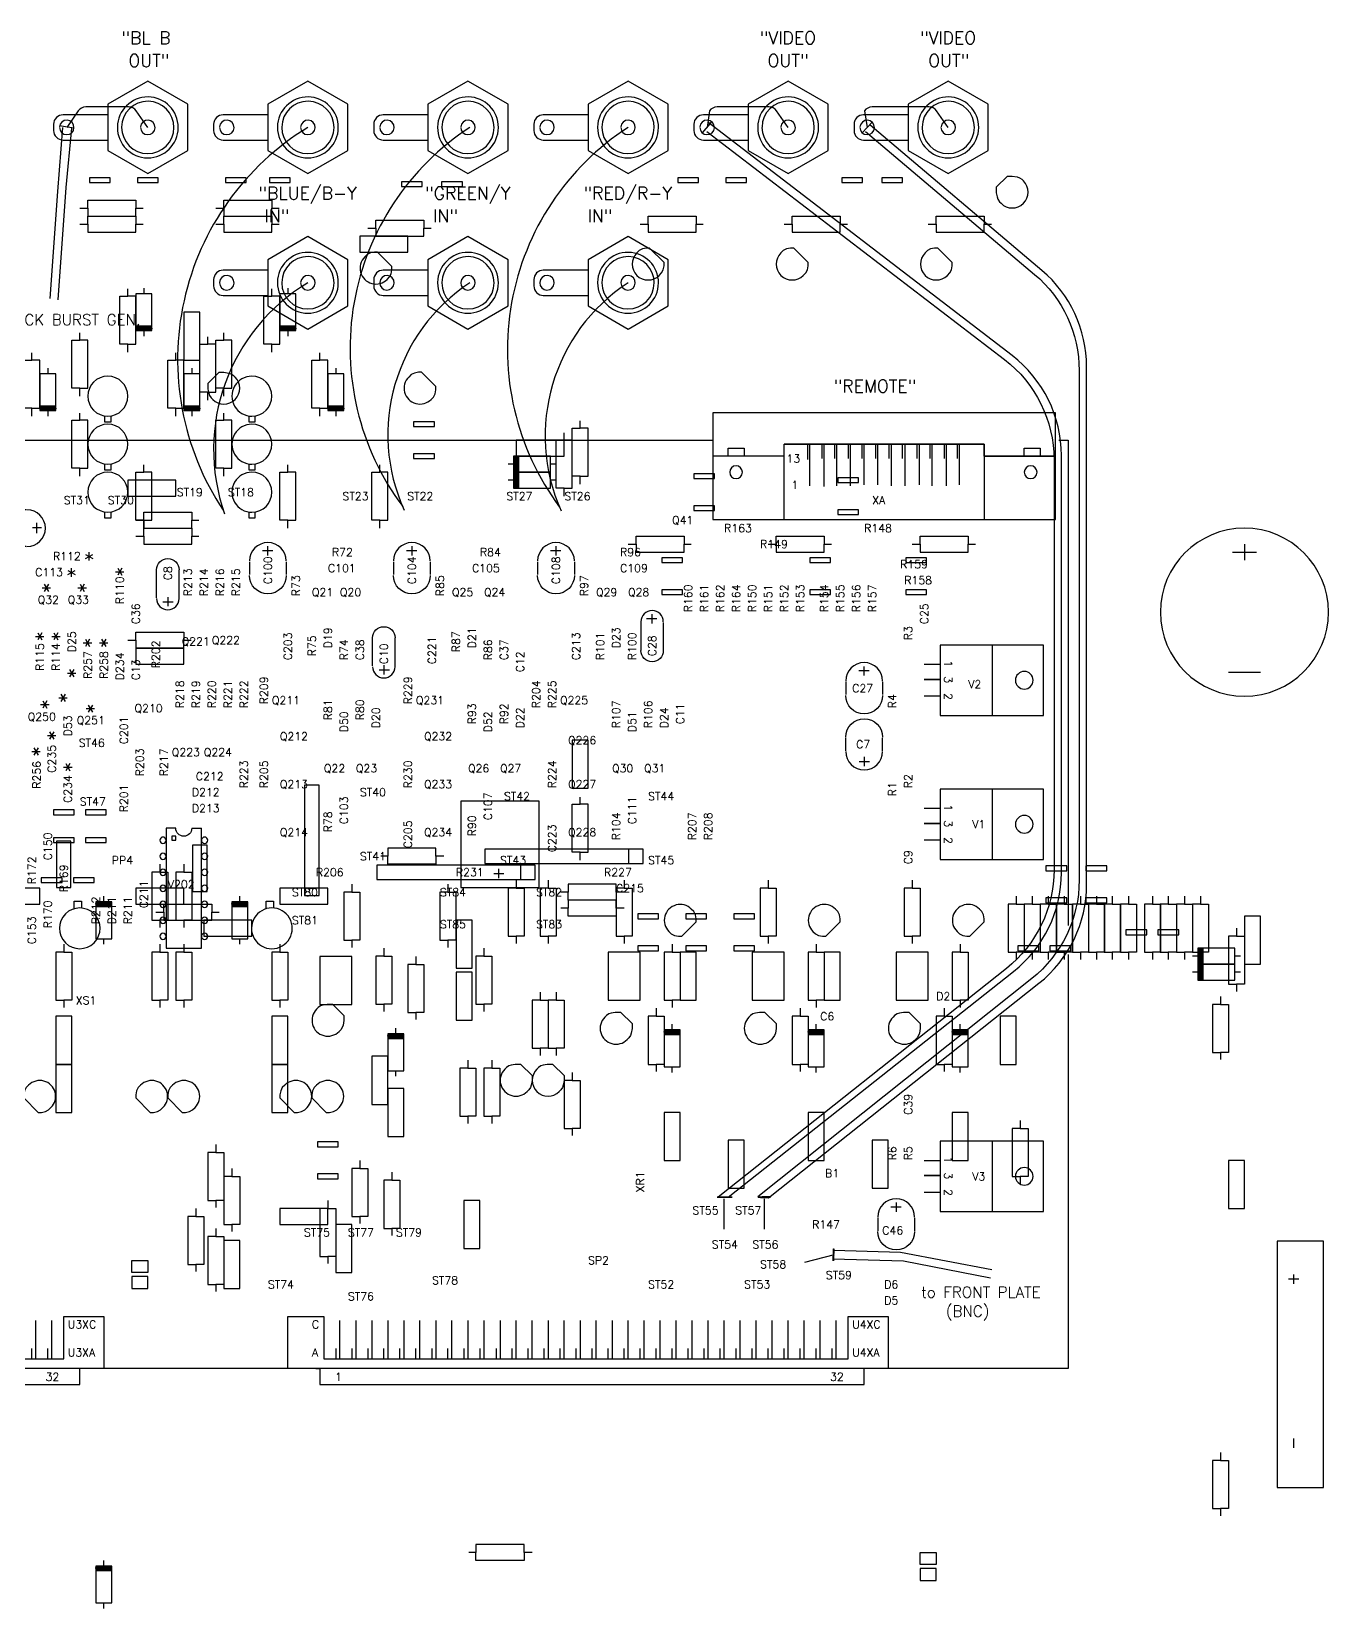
# Model space of a CAD drawing. Extents: x -10 to 443, y -28 to 224.
# Drawn here: x 237.7 to 443.4, y -27.1 to 223.2 of the extents above; entities that cross this region are included whole.
import ezdxf
from ezdxf.enums import TextEntityAlignment as Align

# ---------------------------------------------------------------- set-up
doc = ezdxf.new("R2010")
doc.units = 0
doc.header["$LTSCALE"] = 25
doc.layers.get('0').update_dxf_attribs({"linetype": 'CONTINUOUS'})
for name, color, linetype in [('BOARD-OUTLINE', 13, 'CONTINUOUS'), ('COMPONENT', 13, 'CONTINUOUS'), ('COMPONENT-NAVN', 7, 'CONTINUOUS'), ('KOMPONENT', 13, 'CONTINUOUS'), ('LODESPYD', 10, 'CONTINUOUS'), ('LODESPYD-NAVN', 1, 'CONTINUOUS'), ('PLUS-TEGN', 1, 'CONTINUOUS'), ('WIRING', 12, 'CONTINUOUS')]:
    doc.layers.add(name, color=color, linetype=linetype)
doc.layers.get('0').off()
doc.styles.get("Standard").update_dxf_attribs({"font": 'simplex'})

# ---------------------------------------------------------------- blocks, each defined once
blk = doc.blocks.new('3210')
at = {"layer": 'COMPONENT', "color": 0}
for points in [[(2.005, 2.495), (2.005, 2.005)], [(2.545, 2.495), (2.005, 2.495)], [(2.545, 2.005), (2.545, 2.495)], [(2.005, 2.005), (2.545, 2.005)]]:
    blk.add_lwpolyline(points, dxfattribs=at)
at = {"layer": 'PLUS-TEGN', "color": 0}
blk.add_text('+', height=0.075, dxfattribs=at).set_placement((2.05, 2.225))
blk = doc.blocks.new('1214')
at = {"layer": 'COMPONENT', "color": 0}
for points in [[(0.0548, 0.1148, 1), (0.0548, -0.1152)], [(0.1448, 0.1148, -1), (0.1448, -0.1152)]]:
    blk.add_lwpolyline(points, format="xyb", dxfattribs=at)
for points in [[(0.0598, 0.1148), (0.1398, 0.1148)], [(0.0598, -0.1152), (0.1398, -0.1152)]]:
    blk.add_lwpolyline(points, dxfattribs=at)
at = {"layer": 'PLUS-TEGN', "color": 0}
blk.add_text('+', height=0.075, dxfattribs=at).set_placement((-0.0496, -0.0336))
blk = doc.blocks.new('617')
at = {"layer": 'COMPONENT', "color": 0}
for points in [[(2, 2.1), (2, 2)], [(2.3, 2.1), (2, 2.1)], [(2.3, 2), (2.3, 2.1)], [(2, 2), (2.3, 2)]]:
    blk.add_lwpolyline(points, dxfattribs=at)
blk = doc.blocks.new('2458')
at = {"layer": 'COMPONENT', "color": 0}
for points in [[(2, 2.1), (2, 2)], [(2.3, 2.1), (2, 2.1)], [(2.3, 2), (2.3, 2.1)], [(2, 2), (2.3, 2)]]:
    blk.add_lwpolyline(points, dxfattribs=at)
blk = doc.blocks.new('3433')
at = {"layer": 'COMPONENT', "color": 0}
for points in [[(2, 2.2), (2, 2)], [(2.3, 2.2), (2, 2.2)], [(2.3, 2), (2.3, 2.2)], [(2, 2), (2.3, 2)]]:
    blk.add_lwpolyline(points, dxfattribs=at)
blk = doc.blocks.new('2712')
at = {"layer": 'COMPONENT', "color": 0}
for points in [[(2.005, 2.095), (2.005, 2.005)], [(2.295, 2.095), (2.005, 2.095)], [(2.295, 2.005), (2.295, 2.095)], [(2.005, 2.005), (2.295, 2.005)]]:
    blk.add_lwpolyline(points, dxfattribs=at)
blk = doc.blocks.new('3049')
at = {"layer": 'COMPONENT', "color": 0}
for points in [[(2.1, 2.05), (2.1, 2.1)], [(2.1, 2.1), (2.4, 2.1)], [(2.4, 2.1), (2.4, 2.05)], [(2.05, 2.05), (2.1, 2.05)], [(2.1, 2.05), (2.1, 2)], [(2.1, 2), (2.4, 2)], [(2.4, 2.05), (2.445, 2.05)], [(2.4, 2), (2.4, 2.05)]]:
    blk.add_lwpolyline(points, dxfattribs=at)
blk = doc.blocks.new('3105')
at = {"layer": 'COMPONENT', "color": 0}
for points in [[(2, 2.1), (2.075, 2.1)], [(2, 2), (2, 2.1)], [(2.075, 2.1), (2.075, 2)], [(2.1, 2.1), (2.1, 2)], [(2.175, 2.1), (2.1, 2.1)], [(2.175, 2), (2.175, 2.1)], [(2.075, 2), (2, 2)], [(2.1, 2), (2.175, 2)]]:
    blk.add_lwpolyline(points, dxfattribs=at)
blk = doc.blocks.new('3553')
at = {"layer": 'LODESPYD', "color": 0}
for points in [[(2.01, 2.09), (2.01, 2.06)], [(2.14, 2.09), (2.01, 2.09)], [(2.14, 2.06), (2.14, 2.09)], [(2.01, 2.06), (2.14, 2.06)]]:
    blk.add_lwpolyline(points, dxfattribs=at)
blk = doc.blocks.new('3936')
at = {"layer": 'COMPONENT', "color": 0}
for points in [[(2.005, 2.095), (2.005, 2.005)], [(2.695, 2.095), (2.005, 2.095)], [(2.695, 2.005), (2.695, 2.095)], [(2.005, 2.005), (2.695, 2.005)]]:
    blk.add_lwpolyline(points, dxfattribs=at)
at = {"layer": 'LODESPYD-NAVN', "color": 0}
blk.add_text('1', height=0.05, dxfattribs=at).set_placement((2.025, 2.025))
blk = doc.blocks.new('658')
at = {"layer": 'COMPONENT', "color": 0}
for points in [[(-0.104, -0.189), (-0.104, 0.136)], [(-0.104, 0.136), (0.121, 0.136)], [(-0.104, -0.189), (-0.104, 0.136)], [(0.121, 0.136), (0.121, -0.129)], [(0.221, -0.124), (0.221, 0.111)], [(0.321, 0.111), (0.321, -0.124)], [(0.421, 0.111), (0.421, -0.129)], [(0.521, 0.111), (0.521, -0.124)], [(0.621, 0.111), (0.621, -0.124)], [(0.721, -0.124), (0.721, 0.111)], [(0.821, 0.111), (0.821, -0.124)], [(0.921, -0.129), (0.921, 0.111)], [(1.021, 0.111), (1.021, -0.129)], [(1.121, -0.129), (1.121, 0.111)], [(1.221, 0.111), (1.221, -0.129)], [(1.321, -0.124), (1.321, 0.111)], [(1.421, -0.124), (1.421, 0.111)], [(1.521, 0.111), (1.521, -0.129)], [(1.621, -0.124), (1.621, 0.111)], [(1.721, 0.111), (1.721, -0.124)], [(1.821, -0.124), (1.821, 0.111)], [(1.921, 0.111), (1.921, -0.124)], [(2.021, -0.129), (2.021, 0.111)], [(2.121, -0.124), (2.121, 0.111)], [(2.221, -0.124), (2.221, 0.111)], [(2.321, -0.129), (2.321, 0.111)], [(2.421, -0.129), (2.421, 0.111)], [(2.521, -0.129), (2.521, 0.111)], [(2.621, -0.124), (2.621, 0.111)], [(2.721, -0.129), (2.721, 0.111)], [(2.821, -0.124), (2.821, 0.111)], [(2.921, -0.129), (2.921, 0.111)], [(3.021, -0.124), (3.021, 0.111)], [(3.121, -0.124), (3.121, 0.111)], [(3.221, -0.129), (3.221, 0.111)], [(3.321, -0.129), (3.321, 0.111)], [(3.396, 0.136), (3.646, 0.136)], [(3.396, -0.129), (3.396, 0.136)], [(3.646, 0.136), (3.646, -0.189)], [(0.196, -0.064), (0.196, -0.129)], [(0.296, -0.064), (0.296, -0.124)], [(0.396, -0.064), (0.396, -0.124)], [(0.496, -0.124), (0.496, -0.064)], [(0.596, -0.124), (0.596, -0.064)], [(0.696, -0.129), (0.696, -0.064)], [(0.796, -0.064), (0.796, -0.124)], [(0.896, -0.129), (0.896, -0.064)], [(0.996, -0.064), (0.996, -0.129)], [(1.096, -0.129), (1.096, -0.064)], [(1.196, -0.064), (1.196, -0.129)], [(1.296, -0.129), (1.296, -0.064)], [(1.396, -0.124), (1.396, -0.064)], [(1.496, -0.129), (1.496, -0.064)], [(1.596, -0.124), (1.596, -0.064)], [(1.696, -0.129), (1.696, -0.064)], [(1.796, -0.124), (1.796, -0.064)], [(1.896, -0.124), (1.896, -0.064)], [(1.996, -0.129), (1.996, -0.064)], [(2.096, -0.124), (2.096, -0.064)], [(2.196, -0.124), (2.196, -0.064)], [(2.296, -0.129), (2.296, -0.064)], [(2.396, -0.129), (2.396, -0.064)], [(2.496, -0.129), (2.496, -0.064)], [(2.596, -0.129), (2.596, -0.064)], [(2.696, -0.129), (2.696, -0.064)], [(2.796, -0.124), (2.796, -0.064)], [(2.896, -0.129), (2.896, -0.064)], [(2.996, -0.124), (2.996, -0.064)], [(3.096, -0.124), (3.096, -0.064)], [(3.196, -0.129), (3.196, -0.064)], [(3.296, -0.124), (3.296, -0.064)], [(3.646, -0.189), (-0.104, -0.189)], [(0.071, -0.189), (0.096, -0.189)], [(0.096, -0.189), (0.096, -0.289)], [(0.121, -0.129), (3.396, -0.129)], [(3.496, -0.289), (3.496, -0.189)], [(0.096, -0.289), (3.496, -0.289)]]:
    blk.add_lwpolyline(points, dxfattribs=at)
for s, p in [('C', (0.046, 0.061)), ('A', (0.046, -0.114))]:
    blk.add_text(s, height=0.05, dxfattribs=at).set_placement(p)
blk = doc.blocks.new('4122')
at = {"layer": 'COMPONENT', "color": 0}
for points in [[(0.0098, 0.0702, 1), (0.0098, -0.0698)], [(0.1898, 0.0702, -1), (0.1898, -0.0698)]]:
    blk.add_lwpolyline(points, format="xyb", dxfattribs=at)
for points in [[(0.0148, 0.0702), (0.1898, 0.0702)], [(0.0098, -0.0698), (0.1898, -0.0698)]]:
    blk.add_lwpolyline(points, dxfattribs=at)
at = {"layer": 'PLUS-TEGN', "color": 0}
blk.add_text('+', height=0.075, dxfattribs=at).set_placement((-0.0509, -0.034))
blk = doc.blocks.new('3376')
at = {"layer": 'COMPONENT', "color": 0}
for points in [[(2.005, 2.295), (2.005, 2.005)], [(3.545, 2.295), (2.005, 2.295)], [(3.545, 2.005), (3.545, 2.295)], [(2.005, 2.005), (3.545, 2.005)]]:
    blk.add_lwpolyline(points, dxfattribs=at)
at = {"layer": 'PLUS-TEGN', "color": 0}
for s, p in [('+', (2.2, 2.075)), ('-', (3.225, 2.075))]:
    blk.add_text(s, height=0.075, dxfattribs=at).set_placement(p)
blk = doc.blocks.new('1284')
at = {"layer": 'COMPONENT', "color": 0}
for points in [[(2.315, 2.1), (2.085, 2.1)], [(2.085, 2.1), (2.085, 2.05)], [(2.09, 2.1), (2.09, 2)], [(2.095, 2), (2.095, 2.1)], [(2.1, 2.1), (2.1, 2)], [(2.105, 2.1), (2.105, 2)], [(2.11, 2), (2.11, 2.1)], [(2.115, 2.1), (2.115, 2)], [(2.315, 2.05), (2.315, 2.1)], [(2.085, 2.05), (2.05, 2.05)], [(2.085, 2.05), (2.085, 2)], [(2.085, 2), (2.315, 2)], [(2.09, 2), (2.11, 2)], [(2.1, 2), (2.095, 2)], [(2.35, 2.05), (2.315, 2.05)], [(2.315, 2), (2.315, 2.05)]]:
    blk.add_lwpolyline(points, dxfattribs=at)
blk = doc.blocks.new('1473')
at = {"layer": 'COMPONENT', "color": 0}
for points in [[(2.265, 2.215, 1), (2.085, 2.035)], [(2.085, 2.035, 1), (2.265, 2.215, 1)]]:
    blk.add_lwpolyline(points, format="xyb", dxfattribs=at)
for points in [[(2.005, 2.09), (2.005, 2.135)], [(2.005, 2.135), (2.05, 2.135)], [(2.05, 2.09), (2.005, 2.09)]]:
    blk.add_lwpolyline(points, dxfattribs=at)
blk = doc.blocks.new('1381')
at = {"layer": 'COMPONENT', "color": 0}
for points in [[(2.07, 2.2), (2, 2.13)], [(2.07, 2.2), (2.1, 2.2)], [(2.1, 2.2), (2.13, 2.195)], [(2.13, 2.195), (2.145, 2.19)], [(2.145, 2.19), (2.16, 2.18)], [(2.16, 2.18), (2.17, 2.17)], [(2, 2.13), (2, 2.095)], [(2, 2.095), (2.005, 2.07)], [(2.005, 2.07), (2.01, 2.055)], [(2.01, 2.055), (2.02, 2.04)], [(2.02, 2.04), (2.03, 2.03)]]:
    blk.add_lwpolyline(points, dxfattribs=at)
blk.add_lwpolyline([(2.03, 2.03, 1), (2.17, 2.17)], format="xyb", dxfattribs=at)
blk = doc.blocks.new('1535')
at = {"layer": 'COMPONENT', "color": 0}
for points in [[(2.03, 2.17, 1), (2.17, 2.03)], [(2.045, 2.185), (2.03, 2.17, 1)]]:
    blk.add_lwpolyline(points, format="xyb", dxfattribs=at)
for points in [[(2.065, 2.195), (2.045, 2.185)], [(2.09, 2.2), (2.065, 2.195)], [(2.11, 2.2), (2.09, 2.2)], [(2.2, 2.11), (2.11, 2.2)], [(2.195, 2.065), (2.2, 2.09)], [(2.2, 2.09), (2.2, 2.11)], [(2.17, 2.03), (2.185, 2.045)], [(2.185, 2.045), (2.195, 2.065)]]:
    blk.add_lwpolyline(points, dxfattribs=at)
blk = doc.blocks.new('1609')
at = {"layer": 'COMPONENT', "color": 0}
for points in [[(2.3, 2.125, 1), (2.05, 2.125, 1)], [(2.05, 2.125, 1), (2.3, 2.125)]]:
    blk.add_lwpolyline(points, format="xyb", dxfattribs=at)
for points in [[(2.05, 2.145), (2.015, 2.145)], [(2.015, 2.145), (2.015, 2.105)], [(2.015, 2.105), (2.05, 2.105)]]:
    blk.add_lwpolyline(points, dxfattribs=at)
blk = doc.blocks.new('1674')
at = {"layer": 'COMPONENT', "color": 0}
for points in [[(2.005, 2.095), (2.005, 2.005)], [(2.995, 2.095), (2.005, 2.095)], [(2.095, 2.095), (2.095, 2.005)], [(2.995, 2.005), (2.995, 2.095)], [(2.005, 2.005), (2.995, 2.005)]]:
    blk.add_lwpolyline(points, dxfattribs=at)
blk = doc.blocks.new('3265')
at = {"layer": 'COMPONENT', "color": 0}
for points in [[(0.32, 0.745), (-0.12, 0.745)], [(-0.12, 0.745), (-0.12, 0.425)], [(0.32, 0.425), (0.32, 0.745)], [(-0.12, 0.425), (-0.12, 0.1)], [(-0.12, 0.425), (0.32, 0.425)], [(0.32, 0.1), (0.32, 0.425)], [(-0.12, 0.1), (0.32, 0.1)], [(0, 0.1), (0.095, 0.1)], [(0, 0), (0, 0.1)], [(0.095, 0.1), (0.2, 0.1)], [(0.095, 0), (0.095, 0.1)], [(0.095, 0.1), (0.095, 0)], [(0.2, 0.1), (0.2, 0)]]:
    blk.add_lwpolyline(points, dxfattribs=at)
for points in [[(0.1, 0.68, 1), (0.1, 0.57, 1)], [(0.1, 0.57, 1), (0.1, 0.68)]]:
    blk.add_lwpolyline(points, format="xyb", dxfattribs=at)
for s, p in [('1', (-0.025, 0.125)), ('3', (0.075, 0.125)), ('2', (0.18, 0.125))]:
    blk.add_text(s, height=0.05, dxfattribs=at).set_placement(p)
blk = doc.blocks.new('1752')
at = {"layer": 'COMPONENT', "color": 0}
for points in [[(0.02, 0.28, 1), (-0.02, 0.28, 1)], [(0.12, 0.28, 1), (0.08, 0.28, 1)], [(0.22, 0.28, 1), (0.18, 0.28, 1)], [(0.32, 0.28, 1), (0.28, 0.28, 1)], [(0.42, 0.28, 1), (0.38, 0.28, 1)], [(0.52, 0.28, 1), (0.48, 0.28, 1)], [(0.62, 0.28, 1), (0.58, 0.28, 1)], [(-0.075, 0.2, -1), (-0.075, 0.1)], [(-0.02, 0.28, 1), (0.02, 0.28)], [(0.08, 0.28, 1), (0.12, 0.28)], [(0.18, 0.28, 1), (0.22, 0.28)], [(0.28, 0.28, 1), (0.32, 0.28)], [(0.38, 0.28, 1), (0.42, 0.28)], [(0.48, 0.28, 1), (0.52, 0.28)], [(0.58, 0.28, 1), (0.62, 0.28)], [(0.02, 0.02, 1), (-0.02, 0.02)], [(-0.02, 0.02, 1), (0.02, 0.02, 1)], [(0.12, 0.02, 1), (0.08, 0.02)], [(0.08, 0.02, 1), (0.12, 0.02, 1)], [(0.22, 0.02, 1), (0.18, 0.02)], [(0.18, 0.02, 1), (0.22, 0.02, 1)], [(0.32, 0.02, 1), (0.28, 0.02)], [(0.28, 0.02, 1), (0.32, 0.02, 1)], [(0.42, 0.02, 1), (0.38, 0.02)], [(0.38, 0.02, 1), (0.42, 0.02, 1)], [(0.52, 0.02, 1), (0.48, 0.02)], [(0.48, 0.02, 1), (0.52, 0.02, 1)], [(0.62, 0.02, 1), (0.58, 0.02)], [(0.58, 0.02, 1), (0.62, 0.02, 1)]]:
    blk.add_lwpolyline(points, format="xyb", dxfattribs=at)
for points in [[(-0.075, 0.2), (-0.075, 0.26)], [(0.675, 0.26), (-0.075, 0.26)], [(0.675, 0.04), (0.675, 0.26)], [(-0.075, 0.1), (-0.075, 0.04)], [(0, 0.1), (-0.025, 0.1)], [(-0.025, 0.1), (-0.025, 0.075)], [(0, 0.075), (0, 0.1)], [(-0.075, 0.04), (0.675, 0.04)], [(-0.025, 0.075), (0, 0.075)]]:
    blk.add_lwpolyline(points, dxfattribs=at)
blk = doc.blocks.new('3474')
at = {"layer": 'COMPONENT', "color": 0}
for points in [[(2.6, 3.05, 1), (2.6, 2, 1)], [(2.6, 2, 1), (2.6, 3.05)]]:
    blk.add_lwpolyline(points, format="xyb", dxfattribs=at)
for points in [[(2.525, 2.9), (2.675, 2.9)], [(2.6, 2.95), (2.6, 2.85)], [(2.5, 2.15), (2.7, 2.15)]]:
    blk.add_lwpolyline(points, dxfattribs=at)
blk = doc.blocks.new('3591')
at = {"layer": 'COMPONENT', "color": 0}
for points in [[(1.995, 0.37), (-0.145, 0.37)], [(-0.145, 0.37), (-0.145, 0.1)], [(1.995, 0.1), (1.995, 0.37)], [(-0.145, 0.1), (-0.145, -0.295)], [(0.3, 0.1), (-0.145, 0.1)], [(-0.05, 0.1), (-0.05, 0.15)], [(-0.05, 0.15), (0.05, 0.15)], [(0.05, 0.15), (0.05, 0.1)], [(0.3, -0.295), (0.3, 0.175)], [(0.3, 0.175), (1.55, 0.175)], [(1.55, 0.175), (0.3, 0.175)], [(0.46, 0.175), (0.445, 0.175)], [(0.445, 0.175), (0.445, 0.08)], [(0.46, -0.085), (0.46, 0.175)], [(0.55, 0.175), (0.535, 0.175)], [(0.535, 0.175), (0.535, 0.085)], [(0.55, -0.09), (0.55, 0.175)], [(0.63, 0.175), (0.615, 0.175)], [(0.615, 0.175), (0.615, 0.085)], [(0.63, -0.085), (0.63, 0.175)], [(0.715, 0.175), (0.7, 0.175)], [(0.7, 0.175), (0.7, 0.085)], [(0.715, -0.085), (0.715, 0.175)], [(0.8, 0.175), (0.785, 0.175)], [(0.785, 0.175), (0.785, 0.085)], [(0.8, -0.08), (0.8, 0.175)], [(0.885, 0.175), (0.87, 0.175)], [(0.87, 0.175), (0.87, 0.085)], [(0.885, -0.08), (0.885, 0.175)], [(0.97, 0.175), (0.955, 0.175)], [(0.955, 0.175), (0.955, 0.085)], [(0.97, -0.085), (0.97, 0.175)], [(1.04, 0.085), (1.04, 0.175)], [(1.04, 0.175), (1.055, 0.175)], [(1.055, 0.175), (1.055, -0.085)], [(1.145, 0.175), (1.13, 0.175)], [(1.13, 0.175), (1.13, 0.085)], [(1.145, -0.08), (1.145, 0.175)], [(1.225, 0.175), (1.21, 0.175)], [(1.21, 0.175), (1.21, 0.085)], [(1.225, -0.085), (1.225, 0.175)], [(1.315, 0.175), (1.3, 0.175)], [(1.3, 0.175), (1.3, 0.085)], [(1.315, -0.085), (1.315, 0.175)], [(1.395, 0.175), (1.38, 0.175)], [(1.38, 0.175), (1.38, 0.085)], [(1.395, -0.08), (1.395, 0.175)], [(1.55, 0.175), (1.55, -0.295)], [(1.55, 0.1), (1.55, 0.175)], [(1.995, 0.1), (1.55, 0.1)], [(1.55, 0.1), (1.995, 0.1)], [(1.8, 0.1), (1.8, 0.15)], [(1.8, 0.15), (1.9, 0.15)], [(1.9, 0.15), (1.9, 0.1)], [(1.995, -0.295), (1.995, 0.1)], [(-0.145, -0.295), (0.3, -0.295)], [(0.295, -0.295), (1.55, -0.295)], [(1.55, -0.295), (1.995, -0.295)]]:
    blk.add_lwpolyline(points, dxfattribs=at)
for points in [[(0, 0.04, 1), (0, -0.04, 1)], [(0, -0.04, 1), (0, 0.04)], [(1.84, 0.04, 1), (1.84, -0.04, 1)], [(1.84, -0.04, 1), (1.84, 0.04)]]:
    blk.add_lwpolyline(points, format="xyb", dxfattribs=at)
for s, p in [('13', (0.315, 0.06)), ('1', (0.345, -0.105))]:
    blk.add_text(s, height=0.05, dxfattribs=at).set_placement(p)

msp = doc.modelspace()

# ---------------------------------------------------------------- linework, layer by layer
at = {"layer": 'BOARD-OUTLINE', "color": 0}
for points in [[(220.83, 158.32), (345.77, 158.32)], [(400.66, 158.32), (402.16, 158.32), (402.16, 81.3)], [(402.16, 76.68), (402.16, 11), (11, 11)]]:
    msp.add_lwpolyline(points, dxfattribs=at)
at = {"layer": 'KOMPONENT', "color": 0}
for p, q in [((256.11, 215.3), (249.76, 211.63)), ((262.46, 211.63), (256.11, 215.3)), ((281.51, 215.3), (275.16, 211.63)), ((287.86, 211.63), (281.51, 215.3)), ((306.91, 215.3), (300.56, 211.63)), ((313.26, 211.63), (306.91, 215.3)), ((332.31, 215.3), (325.96, 211.63)), ((338.66, 211.63), (332.31, 215.3)), ((357.71, 215.3), (351.36, 211.63)), ((364.06, 211.63), (357.71, 215.3)), ((383.11, 215.3), (376.76, 211.63)), ((389.46, 211.63), (383.11, 215.3)), ((249.76, 211.63), (249.76, 204.3)), ((262.46, 204.3), (262.46, 211.63)), ((275.16, 211.63), (275.16, 204.3)), ((287.86, 204.3), (287.86, 211.63)), ((300.56, 211.63), (300.56, 204.3)), ((313.26, 204.3), (313.26, 211.63)), ((325.96, 211.63), (325.96, 204.3)), ((338.66, 204.3), (338.66, 211.63)), ((351.36, 211.63), (351.36, 204.3)), ((364.06, 204.3), (364.06, 211.63)), ((376.76, 211.63), (376.76, 204.3)), ((389.46, 204.3), (389.46, 211.63)), ((249.76, 204.3), (256.11, 200.63)), ((256.11, 200.63), (262.46, 204.3)), ((275.16, 204.3), (281.51, 200.63)), ((281.51, 200.63), (287.86, 204.3)), ((300.56, 204.3), (306.91, 200.63)), ((306.91, 200.63), (313.26, 204.3)), ((325.96, 204.3), (332.31, 200.63)), ((332.31, 200.63), (338.66, 204.3)), ((351.36, 204.3), (357.71, 200.63)), ((357.71, 200.63), (364.06, 204.3)), ((376.76, 204.3), (383.11, 200.63)), ((383.11, 200.63), (389.46, 204.3)), ((281.51, 190.63), (275.16, 186.96)), ((287.86, 186.96), (281.51, 190.63)), ((306.91, 190.63), (300.56, 186.96)), ((313.26, 186.96), (306.91, 190.63)), ((332.31, 190.63), (325.96, 186.96)), ((338.66, 186.96), (332.31, 190.63)), ((275.16, 186.96), (275.16, 179.63)), ((287.86, 179.63), (287.86, 186.96)), ((300.56, 186.96), (300.56, 179.63)), ((313.26, 179.63), (313.26, 186.96)), ((325.96, 186.96), (325.96, 179.63)), ((338.66, 179.63), (338.66, 186.96)), ((275.16, 179.63), (281.51, 175.96)), ((281.51, 175.96), (287.86, 179.63)), ((300.56, 179.63), (306.91, 175.96)), ((306.91, 175.96), (313.26, 179.63)), ((325.96, 179.63), (332.31, 175.96)), ((332.31, 175.96), (338.66, 179.63))]:
    msp.add_line(p, q, dxfattribs=at)
for points in [[(249.76, 209.96), (242.66, 209.96, 0.414214), (241.16, 208.46), (241.16, 207.46, 0.414214), (242.66, 205.96)], [(275.16, 209.96), (268.06, 209.96, 0.414214), (266.56, 208.46), (266.56, 207.46, 0.414214), (268.06, 205.96)], [(300.56, 209.96), (293.46, 209.96, 0.414214), (291.96, 208.46), (291.96, 207.46, 0.414214), (293.46, 205.96)], [(325.96, 209.96), (318.86, 209.96, 0.414214), (317.36, 208.46), (317.36, 207.46, 0.414214), (318.86, 205.96)], [(351.36, 209.96), (344.26, 209.96, 0.414214), (342.76, 208.46), (342.76, 207.46, 0.414214), (344.26, 205.96)], [(376.76, 209.96), (369.66, 209.96, 0.414214), (368.16, 208.46), (368.16, 207.46, 0.414214), (369.66, 205.96)], [(275.16, 185.3), (268.06, 185.3, 0.414214), (266.56, 183.8), (266.56, 182.8, 0.414214), (268.06, 181.3)], [(300.56, 185.3), (293.46, 185.3, 0.414214), (291.96, 183.8), (291.96, 182.8, 0.414214), (293.46, 181.3)], [(325.96, 185.3), (318.86, 185.3, 0.414214), (317.36, 183.8), (317.36, 182.8, 0.414214), (318.86, 181.3)]]:
    msp.add_lwpolyline(points, format="xyb", dxfattribs=at)
for points in [[(242.66, 205.96), (249.76, 205.96)], [(268.06, 205.96), (275.16, 205.96)], [(293.46, 205.96), (300.56, 205.96)], [(318.86, 205.96), (325.96, 205.96)], [(344.26, 205.96), (351.36, 205.96)], [(369.66, 205.96), (376.76, 205.96)], [(268.06, 181.3), (275.16, 181.3)], [(293.46, 181.3), (300.56, 181.3)], [(318.86, 181.3), (325.96, 181.3)]]:
    msp.add_lwpolyline(points, dxfattribs=at)
at = {"layer": 'KOMPONENT', "color": 0, "linetype": 'CONTINUOUS'}
for centre, radius, start, end in [((256.11, 207.96), 4.83, 179.9676, 179.3131), ((281.51, 207.96), 4.83, 179.9676, 179.3131), ((306.91, 207.96), 4.83, 179.9676, 179.3131), ((332.31, 207.96), 4.83, 179.9676, 179.3131), ((357.71, 207.96), 4.83, 179.9676, 179.3131), ((383.11, 207.96), 4.83, 179.9676, 179.3131), ((256.11, 207.96), 4.15, 179.9631, 179.2009), ((281.51, 207.96), 4.15, 179.9631, 179.2009), ((306.91, 207.96), 4.15, 179.9631, 179.2009), ((332.31, 207.96), 4.15, 179.9631, 179.2009), ((357.71, 207.96), 4.15, 179.9631, 179.2009), ((383.11, 207.96), 4.15, 179.9631, 179.2009), ((243.25, 207.96), 1.15, 179.5879, 176.3615), ((256.11, 207.96), 1.15, 179.5879, 176.3615), ((268.64, 207.96), 1.15, 179.5879, 176.3615), ((281.51, 207.96), 1.15, 179.5879, 176.3615), ((294.05, 207.96), 1.15, 179.5879, 176.3615), ((306.91, 207.96), 1.15, 179.5879, 176.3615), ((319.45, 207.96), 1.15, 179.5879, 176.3615), ((332.31, 207.96), 1.15, 179.5879, 176.3615), ((344.85, 207.96), 1.15, 179.5879, 176.3615), ((357.71, 207.96), 1.15, 179.5879, 176.3615), ((370.25, 207.96), 1.15, 179.5879, 176.3615), ((383.11, 207.96), 1.15, 179.5879, 176.3615), ((281.51, 183.3), 4.83, 179.9676, 179.3131), ((306.91, 183.3), 4.83, 179.9676, 179.3131), ((332.31, 183.3), 4.83, 179.9676, 179.3131), ((281.51, 183.3), 4.15, 179.9631, 179.2009), ((306.91, 183.3), 4.15, 179.9631, 179.2009), ((332.31, 183.3), 4.15, 179.9631, 179.2009), ((268.64, 183.3), 1.15, 179.5879, 176.3615), ((281.51, 183.3), 1.15, 179.5879, 176.3615), ((294.05, 183.3), 1.15, 179.5879, 176.3615), ((306.91, 183.3), 1.15, 179.5879, 176.3615), ((319.45, 183.3), 1.15, 179.5879, 176.3615), ((332.31, 183.3), 1.15, 179.5879, 176.3615)]:
    msp.add_arc(centre, radius, start, end, dxfattribs=at)
at = {"layer": 'WIRING', "color": 0}
for points in [[(256.11, 207.96), (254.27, 210.58, 0.243753), (253.04, 211.21), (246.29, 211.21, 0.245503), (245.06, 210.57), (243.25, 207.96)], [(357.71, 207.96), (355.87, 210.58, 0.243753), (354.64, 211.21), (346.45, 211.21, 0.245503), (345.22, 210.57), (344.85, 207.96)], [(383.11, 207.96), (381.27, 210.58, 0.243753), (380.04, 211.21), (371.04, 211.21, 0.245503), (369.81, 210.57), (370.25, 207.96)], [(242.59, 207.94), (241.8, 197.8), (240.57, 180.79, -0.23828)], [(244, 207.82), (243.09, 198.41), (241.85, 180.6, -0.23701)], [(346.98, 38.17), (348.19, 38.17), (393.47, 73.99, 0.229277), (401.06, 89.67), (401.06, 155.88, 0.233101), (393.24, 171.75), (344.95, 208.82)], [(353.33, 38.11), (354.58, 38.08), (397.49, 72.12, 0.228889), (405.06, 87.79), (405.06, 169.99, 0.220547), (397.98, 185.26), (370.72, 208.34)], [(344.81, 207.31), (392.05, 171.11, -0.233338), (399.89, 155.23), (399.89, 90.14, -0.228767), (392.33, 74.48), (346.61, 38.17), (347.45, 38.17)], [(370, 207.33), (396.81, 184.64, -0.220538), (403.88, 169.37), (403.88, 88.5, -0.228304), (396.35, 72.86), (352.88, 38.21), (353.56, 38.19)], [(364.8, 28.39), (376.01, 28.07), (389.83, 25.37, -0.111821)], [(364.98, 29.79), (375.52, 29.44), (390.05, 26.71, -0.110954)]]:
    msp.add_lwpolyline(points, format="xyb", dxfattribs=at)
for points in [[(244.37, 207.85), (242.11, 208.23)], [(344.11, 207.09), (345.58, 208.84)], [(371.02, 208.81), (369.47, 207.11)], [(246.22, 140.2), (247.37, 139.54)], [(246.22, 139.54), (247.37, 140.2)], [(246.8, 139.2), (246.8, 140.54)], [(243.41, 137.65), (244.56, 136.99)], [(243.41, 136.99), (244.56, 137.65)], [(243.98, 136.65), (243.98, 137.99)], [(251.33, 138.03), (252, 136.88)], [(252, 138.03), (251.33, 136.88)], [(240.33, 135.45), (239.66, 134.29)], [(239.66, 135.45), (240.33, 134.29)], [(246.03, 135.45), (245.37, 134.29)], [(245.37, 135.45), (246.03, 134.29)], [(251, 137.45), (252.33, 137.45)], [(239.33, 134.87), (240.66, 134.87)], [(245.03, 134.87), (246.37, 134.87)], [(238.64, 127.76), (239.31, 126.61)], [(239.31, 127.76), (238.64, 126.61)], [(241.86, 127.76), (241.2, 126.61)], [(241.2, 127.76), (241.86, 126.61)], [(238.31, 127.18), (239.64, 127.18)], [(240.86, 127.18), (242.2, 127.18)], [(245.88, 126.14), (247.22, 126.14)], [(246.88, 126.72), (246.22, 125.57)], [(246.22, 126.72), (246.88, 125.57)], [(248.44, 126.14), (249.77, 126.14)], [(248.77, 126.72), (249.44, 125.57)], [(249.44, 126.72), (248.77, 125.57)], [(243.38, 121.36), (244.71, 121.36)], [(243.71, 121.93), (244.38, 120.78)], [(244.38, 121.93), (243.71, 120.78)], [(242.31, 117.99), (242.98, 116.84)], [(242.98, 117.99), (242.31, 116.84)], [(239.11, 116.37), (240.44, 116.37)], [(239.44, 116.95), (240.11, 115.8)], [(240.11, 116.95), (239.44, 115.8)], [(241.98, 117.41), (243.31, 117.41)], [(246.32, 115.71), (247.65, 115.71)], [(246.65, 116.29), (247.32, 115.13)], [(247.32, 116.29), (246.65, 115.13)], [(240.2, 111.45), (241.53, 111.45)], [(240.53, 112.03), (241.2, 110.87)], [(241.2, 112.03), (240.53, 110.87)], [(237.72, 108.9), (239.05, 108.9)], [(238.05, 109.47), (238.72, 108.32)], [(238.72, 109.47), (238.05, 108.32)], [(242.75, 106.43), (244.09, 106.43)], [(243.09, 107.01), (243.75, 105.86)], [(243.75, 107.01), (243.09, 105.86)], [(347.49, 37.89), (347.49, 33.1)], [(353.88, 37.89), (353.88, 33.1)], [(360.37, 27.85), (365.04, 29.07)]]:
    msp.add_lwpolyline(points, dxfattribs=at)
at = {"layer": 'WIRING', "color": 0, "const_width": 0.3}
for points in [[(348.85, 38.17), (346.44, 38.17)], [(352.9, 38.17), (354.95, 38.22)], [(364.86, 28.04), (364.95, 30.03)]]:
    msp.add_lwpolyline(points, dxfattribs=at)
at = {"layer": 'WIRING', "color": 0}
for centre, radius, start, end in [((303.99, 171.13), 43.15, 121.3954, 213.659), ((330.08, 172.89), 41.88, 123.1028, 216.8476), ((355.18, 172.73), 42.01, 122.9901, 216.5767), ((297.34, 156.89), 30.79, 120.9433, 199.4325), ((323.07, 159.18), 28.87, 123.3261, 204.5044), ((348.2, 158.98), 29.05, 123.1702, 204.0776)]:
    msp.add_arc(centre, radius, start, end, dxfattribs=at)

# ---------------------------------------------------------------- block references
at = {"color": 0, "xscale": 25.4, "yscale": 25.4, "zscale": 25.4}
for name, p in [('1381', (339.93, 144.35)), ('3553', (195.78, 146.89)), ('3553', (203.41, 146.89)), ('3553', (217.38, 146.89)), ('3553', (224.36, 146.89)), ('3553', (245.31, 146.25)), ('3553', (251.66, 146.25)), ('3553', (289.13, 146.89)), ('3553', (296.75, 146.89)), ('3553', (315.17, 146.89)), ('3553', (321.51, 146.89)), ('3049', (193.25, 143.08)), ('3049', (214.84, 143.08)), ('3049', (193.25, 140.54)), ('3049', (214.84, 140.54)), ('3049', (238.97, 139.91)), ('3049', (282.14, 140.54)), ('3049', (305, 140.54)), ('3049', (327.87, 140.54)), ('2458', (238.97, 137.37)), ('1535', (238.97, 132.28)), ('1535', (282.14, 132.92)), ('1535', (305, 132.92)), ('1535', (327.87, 132.92)), ('1381', (214.84, 113.23)), ('1535', (245.95, 113.23)), ('3553', (247.22, 108.16)), ('3591', (349.45, 153.24)), ('2458', (263.73, 104.98)), ('3553', (247.22, 103.08)), ('1284', (261.19, 102.44)), ('1284', (261.19, 99.9)), ('3553', (291.67, 99.9)), ('617', (202.13, 98.63)), ('3553', (314.53, 99.27)), ('3553', (291.67, 94.82)), ('3049', (202.13, 93.55)), ('3553', (314.53, 94.19)), ('3049', (202.13, 91.01)), ('3049', (280.24, 89.74)), ('3049', (302.46, 89.74)), ('3049', (325.32, 89.74)), ('3474', (364.06, 66.88)), ('3553', (286.59, 86.57)), ('3553', (310.08, 86.57)), ('3553', (325.32, 86.57)), ('3553', (286.59, 81.48)), ('3553', (310.08, 81.48)), ('3553', (325.32, 81.48)), ('3049', (200.87, 74.5)), ('2458', (203.41, 71.96)), ('3553', (190.07, 46.56)), ('3553', (195.15, 46.56)), ('3553', (190.07, 42.12)), ('3553', (195.15, 42.12)), ('3553', (347.55, 37.67)), ('3553', (353.9, 37.67)), ('3553', (188.16, 35.77)), ('3553', (193.25, 35.77)), ('3553', (347.55, 32.59)), ('3553', (353.9, 32.59)), ('3049', (205.31, 31.32)), ('3553', (282.78, 30.05)), ('3553', (290.4, 30.05)), ('3553', (298.02, 30.05)), ('2458', (214.2, 28.78)), ('3553', (360.25, 27.51)), ('3553', (365.33, 27.51)), ('3553', (282.78, 24.97)), ('3553', (290.4, 24.97)), ('3553', (298.02, 24.97)), ('3553', (343.11, 24.97)), ('3553', (348.19, 24.97)), ('1284', (369.77, 24.34)), ('1284', (369.77, 21.8)), ('658', (156.52, 15.8)), ('658', (280.98, 15.8))]:
    msp.add_blockref(name, p, dxfattribs=at)
for name, p, rotation in [('3049', (305, 120.22), 90), ('1284', (307.55, 122.76), 90), ('3049', (327.87, 120.22), 90), ('1284', (330.4, 122.76), 90), ('617', (315.17, 120.22), 90), ('3049', (297.38, 113.23), 90), ('3049', (320.25, 113.23), 90), ('3049', (317.7, 112.6), 90), ('3049', (289.76, 110.06), 90), ('3049', (312.62, 110.06), 90), ('3049', (335.49, 110.06), 90), ('1284', (292.31, 110.06), 90), ('1609', (303.74, 110.06), 90), ('1284', (315.17, 110.06), 90), ('1609', (326.6, 110.06), 90), ('1284', (338.02, 110.06), 90), ('3049', (297.38, 100.53), 90), ('1609', (303.74, 102.44), 90), ('3049', (320.25, 100.53), 90), ('1609', (326.6, 102.44), 90), ('3049', (376.76, 99.27), 90), ('3049', (374.22, 97.36), 90), ('1609', (303.74, 94.82), 90), ('3049', (307.55, 92.28), 90), ('1609', (326.6, 94.82), 90), ('3049', (330.4, 92.28), 90), ('3049', (345.01, 92.28), 90), ('1214', (238.33, 144.35), 180), ('1214', (275.16, 140.54), 270), ('1214', (298.02, 140.54), 270), ('1214', (320.88, 140.54), 270), ('4122', (259.29, 132.92), 90), ('4122', (336.12, 129.75), 270), ('4122', (293.57, 122.12), 90), ('3265', (379.3, 122.76), 270), ('1214', (369.77, 121.49), 270), ('1214', (369.77, 107.52), 90), ('617', (376.76, 52.28), 90), ('3936', (334.21, 35.13), 90), ('3265', (379.3, 99.9), 270), ('3210', (369.14, 36.4), 90), ('3049', (376.76, 39.58), 90), ('1752', (258.01, 94.82), 270), ('2712', (190.71, 145.62), 270), ('2712', (212.29, 144.99), 270), ('3049', (355.17, 144.35), 180), ('1674', (385.65, 144.35), 180), ('3049', (205.94, 143.08), 270), ('3049', (209.75, 143.08), 270), ('1674', (368.5, 141.81), 180), ('3049', (236.43, 139.91), 270), ('3049', (251.66, 139.91), 270), ('3049', (262.46, 140.54), 270), ('3049', (267.54, 140.54), 270), ('3049', (383.75, 138.63), 180), ('3049', (279.61, 140.54), 270), ('3049', (302.46, 140.54), 270), ('3049', (325.32, 140.54), 270), ('2458', (289.76, 138), 180), ('1473', (191.34, 136.09), 270), ('1284', (197.06, 138), 270), ('2458', (312.62, 138), 180), ('1284', (218.65, 138), 270), ('1473', (221.82, 136.09), 270), ('2458', (335.49, 138), 180), ('3049', (383.75, 136.09), 180), ('3049', (341.83, 138), 270), ('3049', (344.38, 138), 270), ('3049', (346.92, 138), 270), ('3049', (349.45, 138), 270), ('3049', (352, 138), 270), ('3049', (354.54, 138), 270), ('3049', (357.07, 138), 270), ('3049', (359.62, 138), 270), ('3049', (363.43, 138), 270), ('3049', (365.96, 138), 270), ('3049', (368.5, 138), 270), ('3049', (371.05, 138), 270), ('1535', (287.23, 135.46), 270), ('1535', (310.08, 135.46), 270), ('1535', (332.95, 135.46), 270), ('617', (379.3, 133.56), 270), ('617', (254.21, 132.92), 270), ('3049', (376.76, 132.92), 270), ('3049', (190.71, 130.38), 270), ('3049', (205.94, 130.38), 270), ('3049', (209.75, 130.38), 270), ('3049', (225, 130.38), 270), ('3049', (241.5, 129.75), 270), ('3049', (257.38, 129.75), 270), ('3049', (287.23, 130.38), 270), ('3049', (310.08, 130.38), 270), ('3049', (332.95, 130.38), 270), ('3433', (232.62, 127.2), 270), ('3049', (246.59, 128.47), 270), ('3433', (278.33, 127.84), 270), ('617', (289.76, 127.84), 270), ('3433', (301.2, 127.84), 270), ('617', (312.62, 127.84), 270), ('3433', (324.06, 127.84), 270), ('617', (254.21, 124.67), 270), ('3049', (266.27, 122.76), 270), ('3049', (268.81, 122.76), 270), ('1381', (231.34, 119.58), 270), ('3049', (284.69, 120.22), 270), ('3049', (307.55, 120.22), 270), ('3049', (330.4, 120.22), 270), ('3049', (374.22, 122.12), 270), ('2458', (190.71, 117.68), 270), ('2458', (225, 117.68), 270), ('1381', (277.06, 118.31), 270), ('1284', (287.23, 117.68), 270), ('1381', (299.93, 118.31), 270), ('1284', (310.08, 117.68), 270), ('1381', (322.79, 118.31), 270), ('1284', (332.95, 117.68), 270), ('617', (340.56, 117.68), 270), ('1284', (243.41, 117.05), 270), ('2458', (240.87, 111.33), 270), ('2458', (190.71, 110.06), 270), ('2458', (225, 110.06), 270), ('3049', (254.84, 111.97), 270), ('3049', (258.65, 111.97), 270), ('1381', (261.19, 110.06), 270), ('1381', (266.27, 110.06), 270), ('3049', (271.35, 110.06), 270), ('1535', (292.31, 107.52), 180), ('1535', (310.08, 107.52), 180), ('1535', (315.17, 107.52), 180), ('1535', (332.95, 107.52), 180), ('1535', (338.02, 107.52), 180), ('2458', (243.41, 106.25), 270), ('2458', (287.23, 102.44), 270), ('2458', (310.08, 102.44), 270), ('2458', (332.95, 102.44), 270), ('3049', (342.47, 102.44), 270), ('3049', (214.84, 98.63), 270), ('3553', (337.39, 99.27), 180), ('2458', (297.38, 98), 270), ('2458', (320.25, 98), 270), ('3265', (379.3, 44.02), 270), ('3049', (217.38, 94.82), 270), ('3049', (237.7, 96.09), 270), ('617', (376.76, 94.82), 270), ('3553', (337.39, 94.19), 180), ('3049', (242.78, 94.19), 270), ('3049', (232.62, 89.74), 270), ('2458', (255.47, 88.47), 270), ('1214', (374.86, 36.4), 270), ('3049', (211.66, 88.47), 270), ('2458', (335.49, 87.2), 180), ('3049', (214.84, 85.3), 270), ('2458', (235.16, 84.66), 270), ('2458', (217.38, 82.12), 270), ('3376', (384.38, 82.12), 270), ('3105', (202.77, 78.95), 270), ('3049', (374.22, 49.73), 270), ('3049', (369.14, 33.86), 180), ('1284', (197.06, 32.59), 270), ('3105', (327.87, 32.59), 270)]:
    msp.add_blockref(name, p, dxfattribs=dict(at, rotation=rotation))

# ---------------------------------------------------------------- texts
at = {"layer": 'COMPONENT-NAVN', "color": 0}
for s, p in [('XA', (371.05, 148.16)), ('Q41', (339.3, 144.99)), ('R163', (347.55, 143.72)), ('R148', (369.77, 143.72)), ('R112', (241.07, 139.27)), ('R72', (285.32, 139.91)), ('R84', (308.81, 139.91)), ('R96', (331.04, 139.91)), ('R149', (353.26, 141.18)), ('C113', (238.24, 136.73)), ('C101', (284.69, 137.37)), ('C105', (307.55, 137.37)), ('C109', (331.04, 137.37)), ('R159', (375.49, 138)), ('R158', (376.13, 135.46)), ('Q32', (238.64, 132.36)), ('Q33', (243.41, 132.36)), ('Q21', (282.14, 133.56)), ('Q20', (286.59, 133.56)), ('Q25', (304.37, 133.56)), ('Q24', (309.45, 133.56)), ('Q29', (327.23, 133.56)), ('Q28', (332.31, 133.56)), ('Q221', (261.48, 125.76)), ('Q222', (266.27, 125.94)), ('V2', (386.29, 118.95)), ('Q211', (275.8, 116.41)), ('Q231', (298.65, 116.41)), ('Q225', (321.51, 116.41)), ('C27', (367.87, 118.31)), ('Q210', (254.01, 115.14)), ('Q250', (237.06, 113.79)), ('Q251', (244.83, 113.23)), ('Q212', (277.06, 110.69)), ('Q232', (299.93, 110.69)), ('Q226', (322.79, 110.06)), ('C7', (368.5, 109.42)), ('Q223', (259.92, 108.16)), ('Q224', (265, 108.16)), ('C212', (263.73, 104.34)), ('Q22', (284.05, 105.61)), ('Q23', (289.13, 105.61)), ('Q26', (306.91, 105.61)), ('Q27', (311.99, 105.61)), ('Q30', (329.77, 105.61)), ('Q31', (334.85, 105.61)), ('D212', (263.1, 101.81)), ('Q213', (277.06, 103.08)), ('Q233', (299.93, 103.08)), ('Q227', (322.79, 103.08)), ('D213', (263.1, 99.27)), ('V1', (386.92, 96.73)), ('Q214', (277.06, 95.46)), ('Q234', (299.93, 95.46)), ('Q228', (322.79, 95.46)), ('PP4', (250.4, 91.01)), ('R206', (282.78, 89.11)), ('R231', (305, 89.11)), ('R227', (328.5, 89.11)), ('V202', (259.29, 87.2)), ('C215', (330.4, 86.57)), ('D2', (381.2, 69.43)), ('XS1', (244.68, 68.78)), ('C6', (362.79, 66.25)), ('B1', (363.58, 41.34)), ('V3', (386.92, 40.84)), ('R147', (361.52, 33.23)), ('C46', (372.64, 32.27)), ('SP2', (325.96, 27.51)), ('D6', (372.95, 23.7)), ('D5', (372.95, 21.16)), ('U3XC', (243.41, 17.35)), ('U4XC', (367.87, 17.35)), ('U3XA', (243.41, 12.9)), ('U4XA', (367.87, 12.9)), ('32', (239.89, 9.03)), ('1', (285.81, 9.03)), ('32', (364.35, 9.03))]:
    msp.add_text(s, height=1.27, dxfattribs=at).set_placement(p)
for s, p in [('C8', (259.92, 136.09)), ('R213', (263.1, 133.56)), ('R214', (265.63, 133.56)), ('R216', (268.18, 133.56)), ('R215', (270.71, 133.56)), ('C100', (275.8, 135.46)), ('C104', (298.65, 135.46)), ('C108', (321.51, 135.46)), ('R110', (252.3, 132.28)), ('R73', (280.24, 133.56)), ('R85', (303.1, 133.56)), ('R97', (325.96, 133.56)), ('R160', (342.47, 131.01)), ('R162', (347.55, 131.01)), ('R164', (350.09, 131.01)), ('R150', (352.63, 131.01)), ('R152', (357.71, 131.01)), ('R153', (360.25, 131.01)), ('R154', (364.06, 131.01)), ('R155', (366.6, 131.01)), ('R156', (369.14, 131.01)), ('R157', (371.68, 131.01)), ('R161', (345.01, 131.01)), ('R151', (355.17, 131.01)), ('C36', (254.84, 129.11)), ('C25', (379.94, 129.11)), ('D25', (244.68, 124.67)), ('D19', (285.32, 125.3)), ('R87', (305.64, 124.67)), ('D21', (308.18, 125.3)), ('D23', (331.04, 125.3)), ('R3', (377.39, 126.57)), ('R115', (239.6, 121.69)), ('R114', (242.14, 121.69)), ('R202', (258.01, 122.12)), ('C203', (278.97, 123.39)), ('R75', (282.78, 124.03)), ('R74', (287.86, 123.39)), ('C38', (290.4, 123.39)), ('C10', (294.21, 122.76)), ('C221', (301.83, 122.76)), ('R86', (310.72, 123.39)), ('C37', (313.26, 123.39)), ('C213', (324.69, 123.39)), ('R101', (328.5, 123.39)), ('R100', (333.58, 123.39)), ('C28', (336.75, 124.03)), ('R257', (247.22, 120.42)), ('R258', (249.76, 120.42)), ('D234', (252.3, 120.22)), ('C13', (254.84, 120.22)), ('C12', (315.8, 121.49)), ('R209', (275.16, 116.41)), ('R229', (298.02, 116.41)), ('R218', (261.82, 115.78)), ('R219', (264.37, 115.78)), ('R220', (266.9, 115.78)), ('R221', (269.45, 115.78)), ('R222', (271.99, 115.78)), ('R204', (318.34, 115.78)), ('R225', (320.88, 115.78)), ('R4', (374.86, 115.78)), ('R81', (285.32, 113.87)), ('R80', (290.4, 113.87)), ('D20', (292.94, 112.6)), ('R93', (308.18, 113.23)), ('R92', (313.26, 113.23)), ('D22', (315.8, 112.6)), ('R107', (331.04, 112.6)), ('R106', (336.12, 112.6)), ('D24', (338.66, 112.6)), ('C11', (341.2, 113.23)), ('D53', (244.04, 111.33)), ('C201', (252.94, 110.06)), ('D50', (287.86, 111.97)), ('D52', (310.72, 111.97)), ('D51', (333.58, 111.97)), ('C235', (241.5, 105.54)), ('R203', (255.47, 104.98)), ('R217', (259.29, 104.98)), ('R256', (239.11, 103)), ('R223', (271.99, 103.08)), ('R205', (275.16, 103.08)), ('R230', (298.02, 103.08)), ('R224', (320.88, 103.08)), ('R2', (377.39, 103.08)), ('C234', (244.04, 100.74)), ('R201', (252.94, 99.27)), ('R1', (374.86, 101.81)), ('C103', (287.86, 97.36)), ('C107', (310.72, 98)), ('C111', (333.58, 97.36)), ('R78', (285.32, 96.09)), ('C205', (298.02, 93.55)), ('R90', (308.18, 95.46)), ('R104', (331.04, 94.82)), ('R207', (343.11, 94.82)), ('R208', (345.64, 94.82)), ('C150', (240.87, 91.64)), ('C223', (320.88, 92.91)), ('C9', (377.39, 91.01)), ('R172', (238.33, 87.84)), ('R169', (243.41, 86.57)), ('C211', (256.11, 84.03)), ('R170', (240.87, 80.85)), ('R212', (248.49, 81.48)), ('D211', (251.03, 81.48)), ('R211', (253.57, 81.48)), ('C153', (238.33, 78.31)), ('C39', (377.39, 51.25)), ('R6', (374.86, 44.02)), ('R5', (377.39, 44.02)), ('XR1', (334.85, 38.94))]:
    msp.add_text(s, height=1.27, rotation=90, dxfattribs=at).set_placement(p)
at = {"layer": 'LODESPYD-NAVN', "color": 0}
for s, height, p in [('to BLACK BURST GEN.', 1.75, (228.8, 176.57)), ('ST19', 1.27, (260.7, 149.43)), ('ST18', 1.27, (268.81, 149.43)), ('ST31', 1.27, (242.78, 148.16)), ('ST30', 1.27, (249.76, 148.16)), ('ST23', 1.27, (287, 148.79)), ('ST22', 1.27, (297.27, 148.79)), ('ST27', 1.27, (313, 148.79)), ('ST26', 1.27, (322.21, 148.79)), ('ST46', 1.27, (245.14, 109.64)), ('ST40', 1.27, (289.76, 101.81)), ('ST47', 1.27, (245.31, 100.32)), ('ST42', 1.27, (312.62, 101.17)), ('ST44', 1.27, (335.49, 101.17)), ('ST41', 1.27, (289.76, 91.64)), ('ST43', 1.27, (311.99, 91.01)), ('ST45', 1.27, (335.49, 91.01)), ('ST80', 1.27, (278.97, 85.93)), ('ST84', 1.27, (302.46, 85.93)), ('ST82', 1.27, (317.7, 85.93)), ('ST81', 1.27, (278.97, 81.48)), ('ST85', 1.27, (302.46, 80.85)), ('ST83', 1.27, (317.7, 80.85)), ('ST55', 1.27, (342.53, 35.44)), ('ST57', 1.27, (349.32, 35.45)), ('ST75', 1.27, (280.88, 31.95)), ('ST77', 1.27, (287.86, 31.95)), ('ST79', 1.27, (295.48, 31.95)), ('ST54', 1.27, (345.6, 30.03)), ('ST56', 1.27, (352.03, 30.02)), ('ST58', 1.27, (353.26, 26.88)), ('ST78', 1.27, (301.2, 24.34)), ('ST59', 1.27, (363.69, 25.17)), ('ST74', 1.27, (275.16, 23.7)), ('ST76', 1.27, (287.86, 21.8)), ('ST52', 1.27, (335.49, 23.7)), ('ST53', 1.27, (350.73, 23.7)), ('to FRONT PLATE', 1.75, (378.81, 22.21)), ('(BNC)', 1.75, (382.74, 19.21))]:
    msp.add_text(s, height=height, dxfattribs=at).set_placement(p)
at = {"layer": 'WIRING', "color": 0}
for s, p in [('"BL B', (255.82, 221.18)), ('"VIDEO', (357.67, 221.18)), ('"VIDEO', (383.07, 221.18)), (' OUT"', (255.6, 217.58)), ('OUT"', (357.69, 217.58)), ('OUT"', (383.19, 217.58)), ('"BLUE/B-Y', (281.47, 196.51)), ('"GREEN/Y', (306.87, 196.51)), ('"RED/R-Y', (332.27, 196.51)), ('IN"', (276.59, 192.92)), ('IN"', (303.33, 192.92)), ('IN"', (327.86, 192.92)), ('"REMOTE"', (371.48, 165.91))]:
    msp.add_text(s, height=2, dxfattribs=at).set_placement(p, align=Align.CENTER)

doc.saveas('drawing.dxf')
